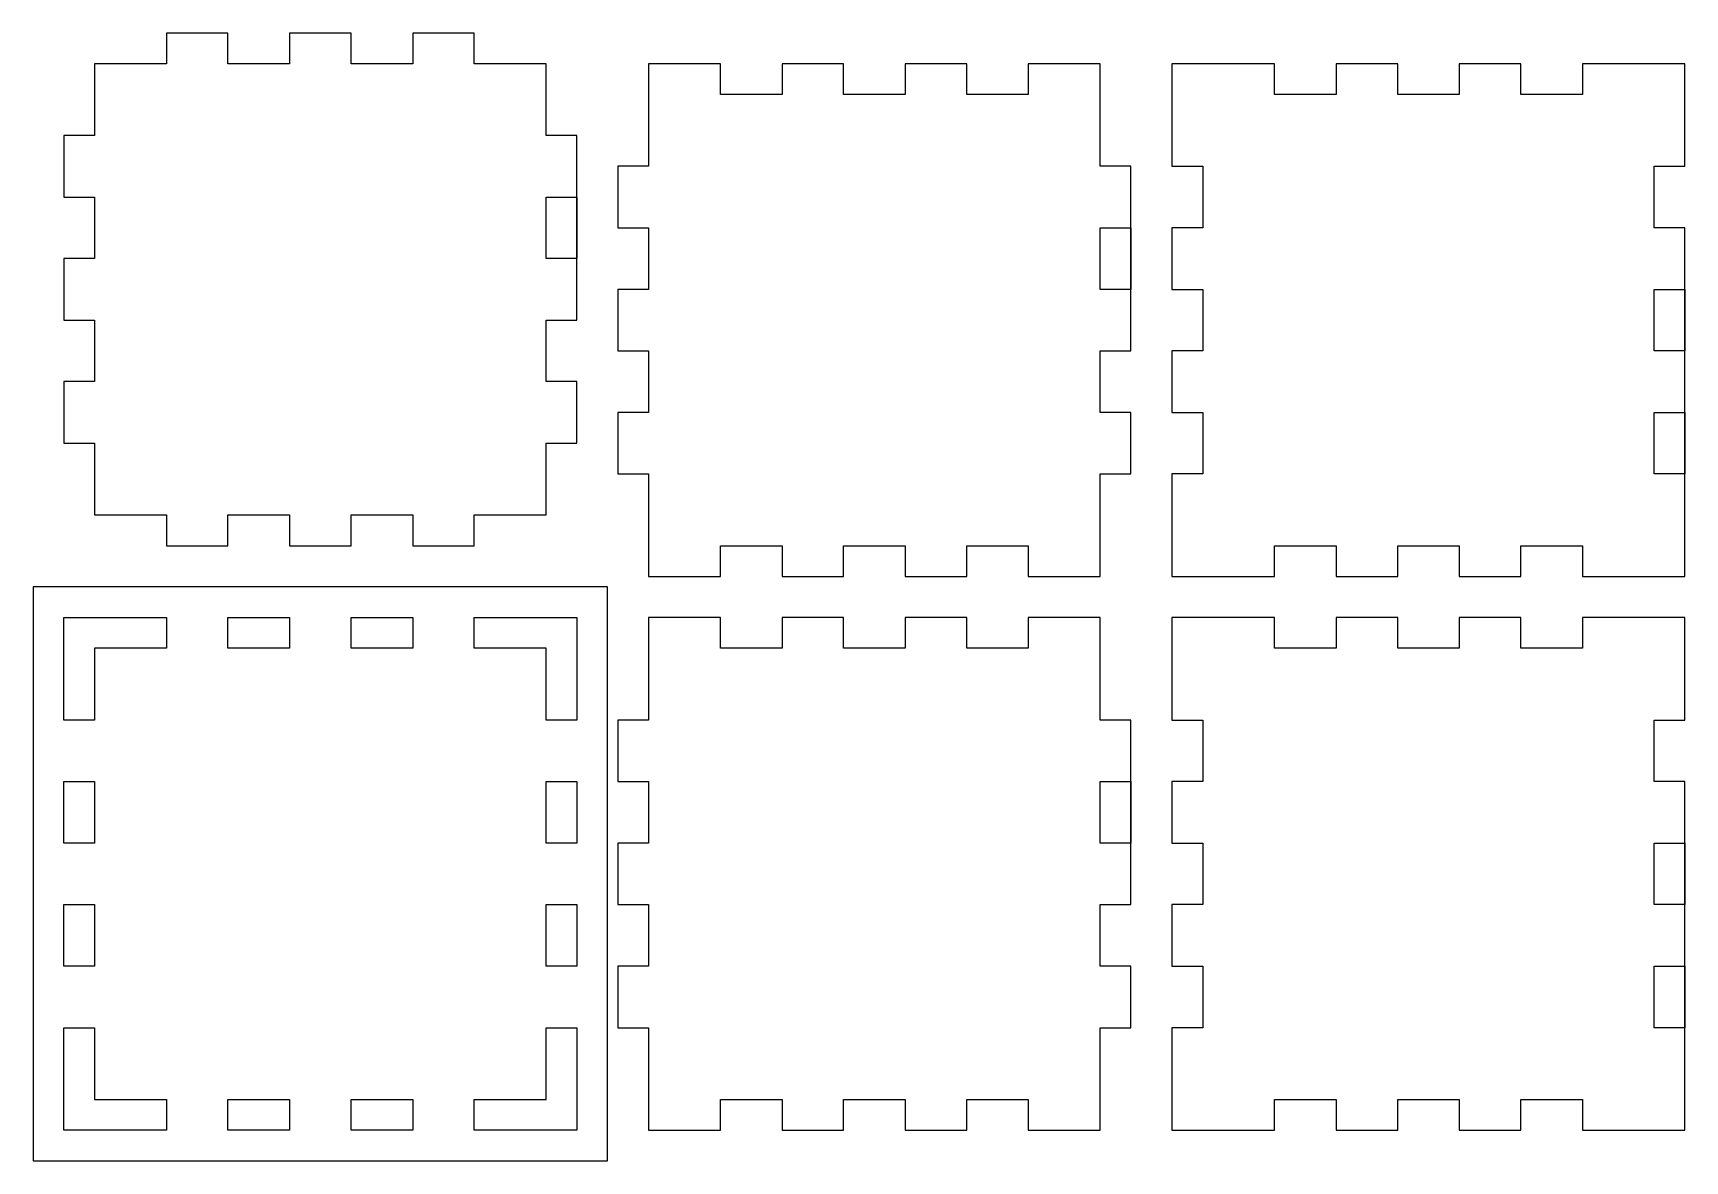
# Model space of a CAD drawing. Header units: metres. Extents: x -3 to 158, y -3 to 107.
import ezdxf

# ---------------------------------------------------------------- set-up
doc = ezdxf.new("R2010")
doc.units = ezdxf.units.M

msp = doc.modelspace()

# ---------------------------------------------------------------- linework, layer by layer
for p, q in [((16, 107), (10, 107)), ((10, 107), (10, 104)), ((16, 104), (16, 107)), ((28, 107), (22, 107)), ((22, 107), (22, 104)), ((28, 104), (28, 107)), ((40, 107), (34, 107)), ((34, 107), (34, 104)), ((40, 104), (40, 107)), ((10, 104), (3, 104)), ((3, 104), (3, 97)), ((22, 104), (16, 104)), ((34, 104), (28, 104)), ((47, 104), (40, 104)), ((47, 97), (47, 104)), ((64, 104), (57, 104)), ((57, 104), (57, 94)), ((64, 101), (64, 104)), ((76, 104), (70, 104)), ((70, 104), (70, 101)), ((76, 101), (76, 104)), ((88, 104), (82, 104)), ((82, 104), (82, 101)), ((88, 101), (88, 104)), ((101, 104), (94, 104)), ((94, 104), (94, 101)), ((101, 94), (101, 104)), ((118, 104), (108, 104)), ((108, 104), (108, 94)), ((118, 101), (118, 104)), ((130, 104), (124, 104)), ((124, 104), (124, 101)), ((130, 101), (130, 104)), ((142, 104), (136, 104)), ((136, 104), (136, 101)), ((142, 101), (142, 104)), ((158, 104), (148, 104)), ((148, 104), (148, 101)), ((158, 94), (158, 104)), ((70, 101), (64, 101)), ((82, 101), (76, 101)), ((94, 101), (88, 101)), ((124, 101), (118, 101)), ((136, 101), (130, 101)), ((148, 101), (142, 101)), ((3, 97), (0, 97)), ((0, 97), (0, 91)), ((50, 97), (47, 97)), ((50, 79), (50, 97)), ((57, 94), (54, 94)), ((54, 94), (54, 88)), ((104, 94), (101, 94)), ((104, 76), (104, 94)), ((108, 94), (111, 94)), ((111, 94), (111, 88)), ((155, 88), (155, 94)), ((155, 94), (158, 94)), ((0, 91), (3, 91)), ((3, 91), (3, 85)), ((47, 85), (47, 91)), ((47, 91), (50, 91)), ((50, 91), (50, 85)), ((54, 88), (57, 88)), ((57, 88), (57, 82)), ((101, 82), (101, 88)), ((101, 88), (104, 88)), ((104, 88), (104, 82)), ((111, 88), (108, 88)), ((108, 88), (108, 82)), ((158, 88), (155, 88)), ((158, 54), (158, 88)), ((3, 85), (0, 85)), ((0, 85), (0, 79)), ((50, 85), (47, 85)), ((57, 82), (54, 82)), ((54, 82), (54, 76)), ((104, 82), (101, 82)), ((108, 82), (111, 82)), ((111, 82), (111, 76)), ((155, 76), (155, 82)), ((155, 82), (158, 82)), ((158, 82), (158, 76)), ((0, 79), (3, 79)), ((3, 79), (3, 73)), ((47, 73), (47, 79)), ((47, 79), (50, 79)), ((54, 76), (57, 76)), ((57, 76), (57, 70)), ((101, 70), (101, 76)), ((101, 76), (104, 76)), ((111, 76), (108, 76)), ((108, 76), (108, 70)), ((158, 76), (155, 76)), ((3, 73), (0, 73)), ((0, 73), (0, 67)), ((50, 73), (47, 73)), ((50, 67), (50, 73)), ((57, 70), (54, 70)), ((54, 70), (54, 64)), ((104, 70), (101, 70)), ((104, 64), (104, 70)), ((108, 70), (111, 70)), ((111, 70), (111, 64)), ((155, 64), (155, 70)), ((155, 70), (158, 70)), ((158, 70), (158, 64)), ((0, 67), (3, 67)), ((3, 67), (3, 60)), ((47, 60), (47, 67)), ((47, 67), (50, 67)), ((54, 64), (57, 64)), ((57, 64), (57, 54)), ((101, 54), (101, 64)), ((101, 64), (104, 64)), ((111, 64), (108, 64)), ((108, 64), (108, 54)), ((158, 64), (155, 64)), ((3, 60), (10, 60)), ((10, 60), (10, 57)), ((16, 57), (16, 60)), ((16, 60), (22, 60)), ((22, 60), (22, 57)), ((28, 57), (28, 60)), ((28, 60), (34, 60)), ((34, 60), (34, 57)), ((40, 57), (40, 60)), ((40, 60), (47, 60)), ((10, 57), (16, 57)), ((22, 57), (28, 57)), ((34, 57), (40, 57)), ((64, 54), (64, 57)), ((64, 57), (70, 57)), ((70, 57), (70, 54)), ((76, 54), (76, 57)), ((76, 57), (82, 57)), ((82, 57), (82, 54)), ((88, 54), (88, 57)), ((88, 57), (94, 57)), ((94, 57), (94, 54)), ((118, 57), (124, 57)), ((118, 54), (118, 57)), ((124, 57), (124, 54)), ((130, 54), (130, 57)), ((130, 57), (136, 57)), ((136, 57), (136, 54)), ((142, 54), (142, 57)), ((142, 57), (148, 57)), ((148, 57), (148, 54)), ((57, 54), (64, 54)), ((70, 54), (76, 54)), ((82, 54), (88, 54)), ((94, 54), (101, 54)), ((108, 54), (118, 54)), ((124, 54), (130, 54)), ((136, 54), (142, 54)), ((148, 54), (158, 54)), ((53, 53), (-3, 53)), ((-3, 53), (-3, -3)), ((53, -3), (53, 53)), ((0, 40), (0, 50)), ((0, 50), (10, 50)), ((10, 50), (10, 47)), ((16, 47), (16, 50)), ((16, 50), (22, 50)), ((22, 50), (22, 47)), ((28, 47), (28, 50)), ((28, 50), (34, 50)), ((34, 50), (34, 47)), ((40, 47), (40, 50)), ((40, 50), (50, 50)), ((50, 50), (50, 40)), ((64, 50), (57, 50)), ((57, 50), (57, 40)), ((64, 47), (64, 50)), ((76, 50), (70, 50)), ((70, 50), (70, 47)), ((76, 47), (76, 50)), ((88, 50), (82, 50)), ((82, 50), (82, 47)), ((88, 47), (88, 50)), ((101, 50), (94, 50)), ((94, 50), (94, 47)), ((101, 40), (101, 50)), ((118, 50), (108, 50)), ((108, 50), (108, 40)), ((118, 47), (118, 50)), ((130, 50), (124, 50)), ((124, 50), (124, 47)), ((130, 47), (130, 50)), ((142, 50), (136, 50)), ((136, 50), (136, 47)), ((142, 47), (142, 50)), ((158, 50), (148, 50)), ((148, 50), (148, 47)), ((158, 40), (158, 50)), ((10, 47), (3, 47)), ((3, 47), (3, 40)), ((22, 47), (16, 47)), ((34, 47), (28, 47)), ((47, 47), (40, 47)), ((47, 40), (47, 47)), ((70, 47), (64, 47)), ((82, 47), (76, 47)), ((94, 47), (88, 47)), ((124, 47), (118, 47)), ((136, 47), (130, 47)), ((148, 47), (142, 47)), ((3, 40), (0, 40)), ((50, 40), (47, 40)), ((57, 40), (54, 40)), ((54, 40), (54, 34)), ((104, 40), (101, 40)), ((104, 22), (104, 40)), ((108, 40), (111, 40)), ((111, 40), (111, 34)), ((155, 34), (155, 40)), ((155, 40), (158, 40)), ((0, 28), (0, 34)), ((0, 34), (3, 34)), ((3, 34), (3, 28)), ((47, 28), (47, 34)), ((47, 34), (50, 34)), ((50, 34), (50, 28)), ((54, 34), (57, 34)), ((57, 34), (57, 28)), ((101, 28), (101, 34)), ((101, 34), (104, 34)), ((104, 34), (104, 28)), ((111, 34), (108, 34)), ((108, 34), (108, 28)), ((158, 34), (155, 34)), ((158, 0), (158, 34)), ((3, 28), (0, 28)), ((50, 28), (47, 28)), ((57, 28), (54, 28)), ((54, 28), (54, 22)), ((104, 28), (101, 28)), ((108, 28), (111, 28)), ((111, 28), (111, 22)), ((155, 22), (155, 28)), ((155, 28), (158, 28)), ((158, 28), (158, 22)), ((0, 16), (0, 22)), ((0, 22), (3, 22)), ((3, 22), (3, 16)), ((47, 16), (47, 22)), ((47, 22), (50, 22)), ((50, 22), (50, 16)), ((54, 22), (57, 22)), ((57, 22), (57, 16)), ((101, 16), (101, 22)), ((101, 22), (104, 22)), ((111, 22), (108, 22)), ((108, 22), (108, 16)), ((158, 22), (155, 22)), ((3, 16), (0, 16)), ((50, 16), (47, 16)), ((57, 16), (54, 16)), ((54, 16), (54, 10)), ((104, 16), (101, 16)), ((104, 10), (104, 16)), ((108, 16), (111, 16)), ((111, 16), (111, 10)), ((155, 10), (155, 16)), ((155, 16), (158, 16)), ((158, 16), (158, 10)), ((0, 0), (0, 10)), ((0, 10), (3, 10)), ((3, 10), (3, 3)), ((47, 3), (47, 10)), ((47, 10), (50, 10)), ((50, 10), (50, 0)), ((54, 10), (57, 10)), ((57, 10), (57, 0)), ((101, 0), (101, 10)), ((101, 10), (104, 10)), ((111, 10), (108, 10)), ((108, 10), (108, 0)), ((158, 10), (155, 10)), ((3, 3), (10, 3)), ((10, 3), (10, 0)), ((16, 0), (16, 3)), ((16, 3), (22, 3)), ((22, 3), (22, 0)), ((28, 0), (28, 3)), ((28, 3), (34, 3)), ((34, 3), (34, 0)), ((40, 0), (40, 3)), ((40, 3), (47, 3)), ((64, 0), (64, 3)), ((64, 3), (70, 3)), ((70, 3), (70, 0)), ((76, 0), (76, 3)), ((76, 3), (82, 3)), ((82, 3), (82, 0)), ((88, 0), (88, 3)), ((88, 3), (94, 3)), ((94, 3), (94, 0)), ((118, 3), (124, 3)), ((118, 0), (118, 3)), ((124, 3), (124, 0)), ((130, 0), (130, 3)), ((130, 3), (136, 3)), ((136, 3), (136, 0)), ((142, 0), (142, 3)), ((142, 3), (148, 3)), ((148, 3), (148, 0)), ((10, 0), (0, 0)), ((22, 0), (16, 0)), ((34, 0), (28, 0)), ((50, 0), (40, 0)), ((57, 0), (64, 0)), ((70, 0), (76, 0)), ((82, 0), (88, 0)), ((94, 0), (101, 0)), ((108, 0), (118, 0)), ((124, 0), (130, 0)), ((136, 0), (142, 0)), ((148, 0), (158, 0)), ((-3, -3), (53, -3))]:
    msp.add_line(p, q)

doc.saveas('drawing.dxf')
